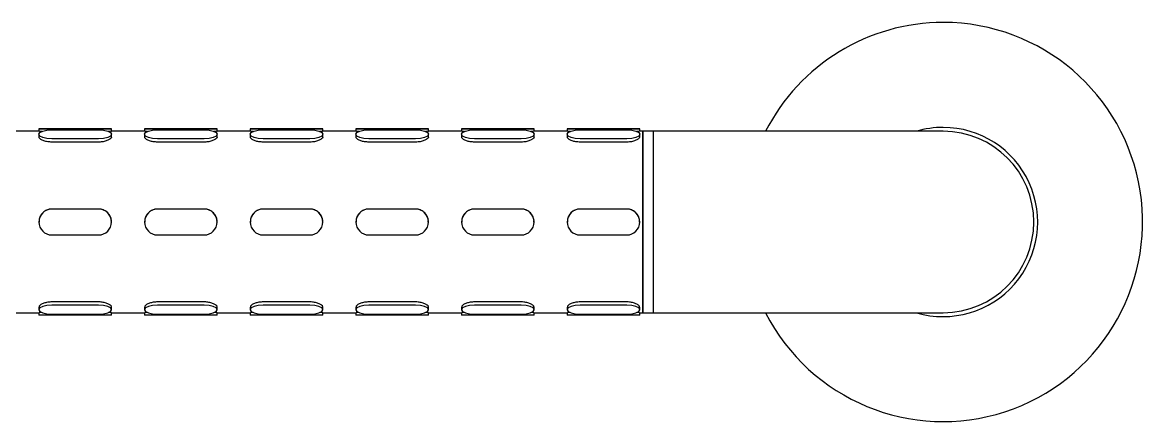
# Model space of a CAD drawing. Extents: x 0 to 3255, y 0 to 2385.
# Drawn here: x 1571.5 to 1787.8, y 1458.6 to 1535.6 of the extents above; entities that cross this region are included whole.
import ezdxf

# ---------------------------------------------------------------- set-up
doc = ezdxf.new("R2010")
doc.units = 0
doc.header["$LTSCALE"] = 10
doc.header["$MEASUREMENT"] = 0
doc.layers.get('0').update_dxf_attribs({"linetype": 'CONTINUOUS'})

msp = doc.modelspace()

# ---------------------------------------------------------------- linework, layer by layer
at = {"color": 7, "linetype": 'Continuous', "lineweight": 25}
for p, q in [((1574.76, 1514.6), (1568.29, 1514.6)), ((1574.72, 1515.1), (1574.72, 1514.6)), ((1577.22, 1515.1), (1586.22, 1515.1)), ((1586.22, 1515.1), (1577.22, 1515.1)), ((1577.22, 1514.87), (1586.22, 1514.87)), ((1595.16, 1514.6), (1588.69, 1514.6)), ((1588.72, 1514.6), (1588.72, 1515.1)), ((1595.12, 1515.1), (1595.12, 1514.6)), ((1597.62, 1515.1), (1606.62, 1515.1)), ((1606.62, 1515.1), (1597.62, 1515.1)), ((1597.62, 1514.87), (1606.62, 1514.87)), ((1615.56, 1514.6), (1609.09, 1514.6)), ((1609.12, 1514.6), (1609.12, 1515.1)), ((1615.52, 1515.1), (1615.52, 1514.6)), ((1618.02, 1515.1), (1627.02, 1515.1)), ((1627.02, 1515.1), (1618.02, 1515.1)), ((1618.02, 1514.87), (1627.02, 1514.87)), ((1635.96, 1514.6), (1629.49, 1514.6)), ((1629.52, 1514.6), (1629.52, 1515.1)), ((1635.92, 1515.1), (1635.92, 1514.6)), ((1647.42, 1515.1), (1638.42, 1515.1)), ((1638.42, 1515.1), (1647.42, 1515.1)), ((1638.42, 1514.87), (1647.42, 1514.87)), ((1656.36, 1514.6), (1649.89, 1514.6)), ((1649.92, 1514.6), (1649.92, 1515.1)), ((1656.32, 1515.1), (1656.32, 1514.6)), ((1658.82, 1515.1), (1667.82, 1515.1)), ((1667.82, 1515.1), (1658.82, 1515.1)), ((1658.82, 1514.87), (1667.82, 1514.87)), ((1676.76, 1514.6), (1670.29, 1514.6)), ((1670.32, 1514.6), (1670.32, 1515.1)), ((1676.72, 1515.1), (1676.72, 1514.6)), ((1679.22, 1515.1), (1688.22, 1515.1)), ((1688.22, 1515.1), (1679.22, 1515.1)), ((1679.22, 1514.87), (1688.22, 1514.87)), ((1691.32, 1514.6), (1690.69, 1514.6)), ((1690.72, 1514.6), (1690.72, 1515.1)), ((1693.32, 1514.6), (1691.32, 1514.6)), ((1691.32, 1479.6), (1691.32, 1514.6)), ((1691.32, 1514.6), (1691.32, 1479.6)), ((1724.32, 1514.6), (1693.32, 1514.6)), ((1693.32, 1514.6), (1693.32, 1479.6)), ((1749.32, 1514.6), (1724.32, 1514.6)), ((1574.72, 1514.02), (1574.72, 1513.54)), ((1586.22, 1513.16), (1577.22, 1513.16)), ((1586.22, 1512.52), (1577.22, 1512.52)), ((1588.72, 1513.54), (1588.72, 1514.02)), ((1595.12, 1514.02), (1595.12, 1513.54)), ((1606.62, 1513.16), (1597.62, 1513.16)), ((1606.62, 1512.52), (1597.62, 1512.52)), ((1609.12, 1513.54), (1609.12, 1514.02)), ((1615.52, 1514.02), (1615.52, 1513.54)), ((1627.02, 1513.16), (1618.02, 1513.16)), ((1627.02, 1512.52), (1618.02, 1512.52)), ((1629.52, 1513.54), (1629.52, 1514.02)), ((1635.92, 1514.02), (1635.92, 1513.54)), ((1647.42, 1513.16), (1638.42, 1513.16)), ((1647.42, 1512.52), (1638.42, 1512.52)), ((1649.92, 1513.54), (1649.92, 1514.02)), ((1656.32, 1514.02), (1656.32, 1513.54)), ((1667.82, 1513.16), (1658.82, 1513.16)), ((1667.82, 1512.52), (1658.82, 1512.52)), ((1670.32, 1513.54), (1670.32, 1514.02)), ((1676.72, 1514.02), (1676.72, 1513.54)), ((1688.22, 1513.16), (1679.22, 1513.16)), ((1688.22, 1512.52), (1679.22, 1512.52)), ((1690.72, 1513.54), (1690.72, 1514.02)), ((1586.22, 1499.6), (1577.22, 1499.6)), ((1586.22, 1499.6), (1577.22, 1499.6)), ((1606.62, 1499.6), (1597.62, 1499.6)), ((1606.62, 1499.6), (1597.62, 1499.6)), ((1627.02, 1499.6), (1618.02, 1499.6)), ((1627.02, 1499.6), (1618.02, 1499.6)), ((1647.42, 1499.6), (1638.42, 1499.6)), ((1647.42, 1499.6), (1638.42, 1499.6)), ((1667.82, 1499.6), (1658.82, 1499.6)), ((1667.82, 1499.6), (1658.82, 1499.6)), ((1688.22, 1499.6), (1679.22, 1499.6)), ((1688.22, 1499.6), (1679.22, 1499.6)), ((1574.72, 1497.1), (1574.72, 1497.1)), ((1588.72, 1497.1), (1588.72, 1497.1)), ((1595.12, 1497.1), (1595.12, 1497.1)), ((1609.12, 1497.1), (1609.12, 1497.1)), ((1615.52, 1497.1), (1615.52, 1497.1)), ((1629.52, 1497.1), (1629.52, 1497.1)), ((1635.92, 1497.1), (1635.92, 1497.1)), ((1649.92, 1497.1), (1649.92, 1497.1)), ((1656.32, 1497.1), (1656.32, 1497.1)), ((1670.32, 1497.1), (1670.32, 1497.1)), ((1676.72, 1497.1), (1676.72, 1497.1)), ((1690.72, 1497.1), (1690.72, 1497.1)), ((1577.22, 1494.6), (1586.22, 1494.6)), ((1597.62, 1494.6), (1606.62, 1494.6)), ((1618.02, 1494.6), (1627.02, 1494.6)), ((1638.42, 1494.6), (1647.42, 1494.6)), ((1658.82, 1494.6), (1667.82, 1494.6)), ((1679.22, 1494.6), (1688.22, 1494.6)), ((1586.22, 1481.68), (1577.22, 1481.68)), ((1606.62, 1481.68), (1597.62, 1481.68)), ((1627.02, 1481.68), (1618.02, 1481.68)), ((1647.42, 1481.68), (1638.42, 1481.68)), ((1667.82, 1481.68), (1658.82, 1481.68)), ((1688.22, 1481.68), (1679.22, 1481.68)), ((1568.29, 1479.6), (1574.76, 1479.6)), ((1574.72, 1480.66), (1574.72, 1480.19)), ((1574.72, 1479.61), (1574.72, 1479.1)), ((1586.22, 1481.04), (1577.22, 1481.04)), ((1588.69, 1479.6), (1595.16, 1479.6)), ((1588.72, 1480.19), (1588.72, 1480.66)), ((1588.72, 1479.1), (1588.72, 1479.61)), ((1595.12, 1480.66), (1595.12, 1480.19)), ((1595.12, 1479.61), (1595.12, 1479.1)), ((1606.62, 1481.04), (1597.62, 1481.04)), ((1609.09, 1479.6), (1615.56, 1479.6)), ((1609.12, 1480.19), (1609.12, 1480.66)), ((1609.12, 1479.1), (1609.12, 1479.61)), ((1615.52, 1480.66), (1615.52, 1480.19)), ((1615.52, 1479.61), (1615.52, 1479.1)), ((1627.02, 1481.04), (1618.02, 1481.04)), ((1629.49, 1479.6), (1635.96, 1479.6)), ((1629.52, 1480.19), (1629.52, 1480.66)), ((1629.52, 1479.1), (1629.52, 1479.61)), ((1635.92, 1480.66), (1635.92, 1480.19)), ((1635.92, 1479.61), (1635.92, 1479.1)), ((1647.42, 1481.04), (1638.42, 1481.04)), ((1649.89, 1479.6), (1656.36, 1479.6)), ((1649.92, 1480.19), (1649.92, 1480.66)), ((1649.92, 1479.1), (1649.92, 1479.61)), ((1656.32, 1480.66), (1656.32, 1480.19)), ((1656.32, 1479.61), (1656.32, 1479.1)), ((1667.82, 1481.04), (1658.82, 1481.04)), ((1670.29, 1479.6), (1676.76, 1479.6)), ((1670.32, 1480.19), (1670.32, 1480.66)), ((1670.32, 1479.1), (1670.32, 1479.61)), ((1676.72, 1480.66), (1676.72, 1480.19)), ((1676.72, 1479.61), (1676.72, 1479.1)), ((1688.22, 1481.04), (1679.22, 1481.04)), ((1690.69, 1479.6), (1691.32, 1479.6)), ((1690.72, 1480.19), (1690.72, 1480.66)), ((1690.72, 1479.1), (1690.72, 1479.61)), ((1691.32, 1479.6), (1693.32, 1479.6)), ((1693.32, 1479.6), (1724.32, 1479.6)), ((1724.32, 1479.6), (1749.32, 1479.6)), ((1577.22, 1479.33), (1586.22, 1479.33)), ((1586.22, 1479.1), (1577.22, 1479.1)), ((1597.62, 1479.33), (1606.62, 1479.33)), ((1606.62, 1479.1), (1597.62, 1479.1)), ((1618.02, 1479.33), (1627.02, 1479.33)), ((1627.02, 1479.1), (1618.02, 1479.1)), ((1638.42, 1479.33), (1647.42, 1479.33)), ((1647.42, 1479.1), (1638.42, 1479.1)), ((1658.82, 1479.33), (1667.82, 1479.33)), ((1667.82, 1479.1), (1658.82, 1479.1)), ((1679.22, 1479.33), (1688.22, 1479.33)), ((1688.22, 1479.1), (1679.22, 1479.1))]:
    msp.add_line(p, q, dxfattribs=at)
at = {"color": 7, "linetype": 'Continuous', "lineweight": 25, "flags": 128}
for points in [[(1577.22, 1515.1), (1576.27, 1515.1), (1575.46, 1515.1), (1574.91, 1515.1), (1574.72, 1515.1), (1574.91, 1515.1), (1575.46, 1515.1), (1576.27, 1515.1), (1577.22, 1515.1)], [(1577.22, 1513.16), (1576.27, 1513.23), (1575.46, 1513.41), (1574.91, 1513.69), (1574.72, 1514.02), (1574.91, 1514.35), (1575.46, 1514.62), (1576.27, 1514.81), (1577.22, 1514.87)], [(1586.22, 1515.1), (1587.18, 1515.1), (1587.99, 1515.1), (1588.53, 1515.1), (1588.72, 1515.1), (1588.53, 1515.1), (1587.99, 1515.1), (1587.18, 1515.1), (1586.22, 1515.1)], [(1586.22, 1514.87), (1587.18, 1514.81), (1587.99, 1514.62), (1588.53, 1514.35), (1588.72, 1514.02), (1588.53, 1513.69), (1587.99, 1513.41), (1587.18, 1513.23), (1586.22, 1513.16)], [(1597.62, 1515.1), (1596.67, 1515.1), (1595.86, 1515.1), (1595.31, 1515.1), (1595.12, 1515.1), (1595.31, 1515.1), (1595.86, 1515.1), (1596.67, 1515.1), (1597.62, 1515.1)], [(1597.62, 1513.16), (1596.67, 1513.23), (1595.86, 1513.41), (1595.31, 1513.69), (1595.12, 1514.02), (1595.31, 1514.35), (1595.86, 1514.62), (1596.67, 1514.81), (1597.62, 1514.87)], [(1606.62, 1515.1), (1607.58, 1515.1), (1608.39, 1515.1), (1608.93, 1515.1), (1609.12, 1515.1), (1608.93, 1515.1), (1608.39, 1515.1), (1607.58, 1515.1), (1606.62, 1515.1)], [(1606.62, 1514.87), (1607.58, 1514.81), (1608.39, 1514.62), (1608.93, 1514.35), (1609.12, 1514.02), (1608.93, 1513.69), (1608.39, 1513.41), (1607.58, 1513.23), (1606.62, 1513.16)], [(1618.02, 1515.1), (1617.07, 1515.1), (1616.26, 1515.1), (1615.71, 1515.1), (1615.52, 1515.1), (1615.71, 1515.1), (1616.26, 1515.1), (1617.07, 1515.1), (1618.02, 1515.1)], [(1618.02, 1513.16), (1617.07, 1513.23), (1616.26, 1513.41), (1615.71, 1513.69), (1615.52, 1514.02), (1615.71, 1514.35), (1616.26, 1514.62), (1617.07, 1514.81), (1618.02, 1514.87)], [(1627.02, 1515.1), (1627.98, 1515.1), (1628.79, 1515.1), (1629.33, 1515.1), (1629.52, 1515.1), (1629.33, 1515.1), (1628.79, 1515.1), (1627.98, 1515.1), (1627.02, 1515.1)], [(1627.02, 1514.87), (1627.98, 1514.81), (1628.79, 1514.62), (1629.33, 1514.35), (1629.52, 1514.02), (1629.33, 1513.69), (1628.79, 1513.41), (1627.98, 1513.23), (1627.02, 1513.16)], [(1638.42, 1515.1), (1637.47, 1515.1), (1636.66, 1515.1), (1636.11, 1515.1), (1635.92, 1515.1), (1636.11, 1515.1), (1636.66, 1515.1), (1637.47, 1515.1), (1638.42, 1515.1)], [(1638.42, 1513.16), (1637.47, 1513.23), (1636.66, 1513.41), (1636.11, 1513.69), (1635.92, 1514.02), (1636.11, 1514.35), (1636.66, 1514.62), (1637.47, 1514.81), (1638.42, 1514.87)], [(1647.42, 1515.1), (1648.38, 1515.1), (1649.19, 1515.1), (1649.73, 1515.1), (1649.92, 1515.1), (1649.73, 1515.1), (1649.19, 1515.1), (1648.38, 1515.1), (1647.42, 1515.1)], [(1647.42, 1514.87), (1648.38, 1514.81), (1649.19, 1514.62), (1649.73, 1514.35), (1649.92, 1514.02), (1649.73, 1513.69), (1649.19, 1513.41), (1648.38, 1513.23), (1647.42, 1513.16)], [(1658.82, 1515.1), (1657.87, 1515.1), (1657.06, 1515.1), (1656.51, 1515.1), (1656.32, 1515.1), (1656.51, 1515.1), (1657.06, 1515.1), (1657.87, 1515.1), (1658.82, 1515.1)], [(1658.82, 1513.16), (1657.87, 1513.23), (1657.06, 1513.41), (1656.51, 1513.69), (1656.32, 1514.02), (1656.51, 1514.35), (1657.06, 1514.62), (1657.87, 1514.81), (1658.82, 1514.87)], [(1667.82, 1515.1), (1668.78, 1515.1), (1669.59, 1515.1), (1670.13, 1515.1), (1670.32, 1515.1), (1670.13, 1515.1), (1669.59, 1515.1), (1668.78, 1515.1), (1667.82, 1515.1)], [(1667.82, 1514.87), (1668.78, 1514.81), (1669.59, 1514.62), (1670.13, 1514.35), (1670.32, 1514.02), (1670.13, 1513.69), (1669.59, 1513.41), (1668.78, 1513.23), (1667.82, 1513.16)], [(1679.22, 1515.1), (1678.27, 1515.1), (1677.46, 1515.1), (1676.91, 1515.1), (1676.72, 1515.1), (1676.91, 1515.1), (1677.46, 1515.1), (1678.27, 1515.1), (1679.22, 1515.1)], [(1679.22, 1513.16), (1678.27, 1513.23), (1677.46, 1513.41), (1676.91, 1513.69), (1676.72, 1514.02), (1676.91, 1514.35), (1677.46, 1514.62), (1678.27, 1514.81), (1679.22, 1514.87)], [(1688.22, 1515.1), (1689.18, 1515.1), (1689.99, 1515.1), (1690.53, 1515.1), (1690.72, 1515.1), (1690.53, 1515.1), (1689.99, 1515.1), (1689.18, 1515.1), (1688.22, 1515.1)], [(1688.22, 1514.87), (1689.18, 1514.81), (1689.99, 1514.62), (1690.53, 1514.35), (1690.72, 1514.02), (1690.53, 1513.69), (1689.99, 1513.41), (1689.18, 1513.23), (1688.22, 1513.16)], [(1577.22, 1481.04), (1576.27, 1480.98), (1575.46, 1480.79), (1574.91, 1480.52), (1574.72, 1480.19), (1574.91, 1479.86), (1575.46, 1479.58), (1576.27, 1479.4), (1577.22, 1479.33)], [(1586.22, 1479.33), (1587.18, 1479.4), (1587.99, 1479.58), (1588.53, 1479.86), (1588.72, 1480.19), (1588.53, 1480.52), (1587.99, 1480.79), (1587.18, 1480.98), (1586.22, 1481.04)], [(1597.62, 1481.04), (1596.67, 1480.98), (1595.86, 1480.79), (1595.31, 1480.52), (1595.12, 1480.19), (1595.31, 1479.86), (1595.86, 1479.58), (1596.67, 1479.4), (1597.62, 1479.33)], [(1606.62, 1479.33), (1607.58, 1479.4), (1608.39, 1479.58), (1608.93, 1479.86), (1609.12, 1480.19), (1608.93, 1480.52), (1608.39, 1480.79), (1607.58, 1480.98), (1606.62, 1481.04)], [(1618.02, 1481.04), (1617.07, 1480.98), (1616.26, 1480.79), (1615.71, 1480.52), (1615.52, 1480.19), (1615.71, 1479.86), (1616.26, 1479.58), (1617.07, 1479.4), (1618.02, 1479.33)], [(1627.02, 1479.33), (1627.98, 1479.4), (1628.79, 1479.58), (1629.33, 1479.86), (1629.52, 1480.19), (1629.33, 1480.52), (1628.79, 1480.79), (1627.98, 1480.98), (1627.02, 1481.04)], [(1638.42, 1481.04), (1637.47, 1480.98), (1636.66, 1480.79), (1636.11, 1480.52), (1635.92, 1480.19), (1636.11, 1479.86), (1636.66, 1479.58), (1637.47, 1479.4), (1638.42, 1479.33)], [(1647.42, 1479.33), (1648.38, 1479.4), (1649.19, 1479.58), (1649.73, 1479.86), (1649.92, 1480.19), (1649.73, 1480.52), (1649.19, 1480.79), (1648.38, 1480.98), (1647.42, 1481.04)], [(1658.82, 1481.04), (1657.87, 1480.98), (1657.06, 1480.79), (1656.51, 1480.52), (1656.32, 1480.19), (1656.51, 1479.86), (1657.06, 1479.58), (1657.87, 1479.4), (1658.82, 1479.33)], [(1667.82, 1479.33), (1668.78, 1479.4), (1669.59, 1479.58), (1670.13, 1479.86), (1670.32, 1480.19), (1670.13, 1480.52), (1669.59, 1480.79), (1668.78, 1480.98), (1667.82, 1481.04)], [(1679.22, 1481.04), (1678.27, 1480.98), (1677.46, 1480.79), (1676.91, 1480.52), (1676.72, 1480.19), (1676.91, 1479.86), (1677.46, 1479.58), (1678.27, 1479.4), (1679.22, 1479.33)], [(1688.22, 1479.33), (1689.18, 1479.4), (1689.99, 1479.58), (1690.53, 1479.86), (1690.72, 1480.19), (1690.53, 1480.52), (1689.99, 1480.79), (1689.18, 1480.98), (1688.22, 1481.04)], [(1577.22, 1479.1), (1576.27, 1479.1), (1575.46, 1479.1), (1574.91, 1479.1), (1574.72, 1479.1)], [(1588.72, 1479.1), (1588.53, 1479.1), (1587.99, 1479.1), (1587.18, 1479.1), (1586.22, 1479.1)], [(1597.62, 1479.1), (1596.67, 1479.1), (1595.86, 1479.1), (1595.31, 1479.1), (1595.12, 1479.1)], [(1609.12, 1479.1), (1608.93, 1479.1), (1608.39, 1479.1), (1607.58, 1479.1), (1606.62, 1479.1)], [(1618.02, 1479.1), (1617.07, 1479.1), (1616.26, 1479.1), (1615.71, 1479.1), (1615.52, 1479.1)], [(1629.52, 1479.1), (1629.33, 1479.1), (1628.79, 1479.1), (1627.98, 1479.1), (1627.02, 1479.1)], [(1638.42, 1479.1), (1637.47, 1479.1), (1636.66, 1479.1), (1636.11, 1479.1), (1635.92, 1479.1)], [(1649.92, 1479.1), (1649.73, 1479.1), (1649.19, 1479.1), (1648.38, 1479.1), (1647.42, 1479.1)], [(1658.82, 1479.1), (1657.87, 1479.1), (1657.06, 1479.1), (1656.51, 1479.1), (1656.32, 1479.1)], [(1670.32, 1479.1), (1670.13, 1479.1), (1669.59, 1479.1), (1668.78, 1479.1), (1667.82, 1479.1)], [(1679.22, 1479.1), (1678.27, 1479.1), (1677.46, 1479.1), (1676.91, 1479.1), (1676.72, 1479.1)], [(1690.72, 1479.1), (1690.53, 1479.1), (1689.99, 1479.1), (1689.18, 1479.1), (1688.22, 1479.1)]]:
    msp.add_lwpolyline(points, dxfattribs=at)
at = {"color": 7, "linetype": 'Continuous', "lineweight": 25}
for centre, radius, start, end in [((1749.32, 1497.1), 38.5, 207.0357, 89.9628), ((1749.32, 1497.1), 38.5, 89.9628, 152.9643), ((1749.32, 1497.1), 18.25, 253.517, 89.9628), ((1749.32, 1497.1), 18.25, 89.9628, 106.483), ((1749.32, 1497.1), 17.5, 0, 90), ((1577.22, 1497.1), 2.5, 90, 270), ((1586.22, 1497.1), 2.5, 270, 90), ((1597.62, 1497.1), 2.5, 90, 270), ((1606.62, 1497.1), 2.5, 270, 90), ((1618.02, 1497.1), 2.5, 90, 270), ((1627.02, 1497.1), 2.5, 270, 90), ((1638.42, 1497.1), 2.5, 90, 270), ((1647.42, 1497.1), 2.5, 270, 90), ((1658.82, 1497.1), 2.5, 90, 270), ((1667.82, 1497.1), 2.5, 270, 90), ((1679.22, 1497.1), 2.5, 90, 270), ((1688.22, 1497.1), 2.5, 270, 90), ((1749.32, 1497.1), 17.5, 270, 0)]:
    msp.add_arc(centre, radius, start, end, dxfattribs=at)
for points, knots in [([(1575.29, 1514.53), (1575.23, 1514.54), (1574.97, 1514.57), (1574.76, 1514.6), (1574.76, 1514.6), (1574.76, 1514.6)], [0, 0, 0, 0, 0.161371, 0.66497, 1, 1, 1, 1]), ([(1588.69, 1514.6), (1588.7, 1514.6), (1588.73, 1514.61), (1588.56, 1514.58), (1588.28, 1514.55), (1588.17, 1514.53)], [0, 0, 0, 0, 0.168236, 0.669944, 1, 1, 1, 1]), ([(1595.69, 1514.53), (1595.63, 1514.54), (1595.37, 1514.57), (1595.16, 1514.6), (1595.16, 1514.6), (1595.16, 1514.6)], [0, 0, 0, 0, 0.161371, 0.66497, 1, 1, 1, 1]), ([(1609.09, 1514.6), (1609.1, 1514.6), (1609.13, 1514.61), (1608.96, 1514.58), (1608.68, 1514.55), (1608.57, 1514.53)], [0, 0, 0, 0, 0.168236, 0.669944, 1, 1, 1, 1]), ([(1616.09, 1514.53), (1616.03, 1514.54), (1615.77, 1514.57), (1615.56, 1514.6), (1615.56, 1514.6), (1615.56, 1514.6)], [0, 0, 0, 0, 0.161371, 0.66497, 1, 1, 1, 1]), ([(1629.49, 1514.6), (1629.5, 1514.6), (1629.53, 1514.61), (1629.36, 1514.58), (1629.08, 1514.55), (1628.97, 1514.53)], [0, 0, 0, 0, 0.1682362, 0.669944, 1, 1, 1, 1]), ([(1636.49, 1514.53), (1636.43, 1514.54), (1636.17, 1514.57), (1635.96, 1514.6), (1635.96, 1514.6), (1635.96, 1514.6)], [0, 0, 0, 0, 0.161371, 0.66497, 1, 1, 1, 1]), ([(1649.89, 1514.6), (1649.9, 1514.6), (1649.93, 1514.61), (1649.76, 1514.58), (1649.48, 1514.55), (1649.37, 1514.53)], [0, 0, 0, 0, 0.168236, 0.669944, 1, 1, 1, 1]), ([(1656.89, 1514.53), (1656.83, 1514.54), (1656.57, 1514.57), (1656.36, 1514.6), (1656.36, 1514.6), (1656.36, 1514.6)], [0, 0, 0, 0, 0.161371, 0.66497, 1, 1, 1, 1]), ([(1670.29, 1514.6), (1670.3, 1514.6), (1670.33, 1514.61), (1670.16, 1514.58), (1669.88, 1514.55), (1669.77, 1514.53)], [0, 0, 0, 0, 0.168236, 0.669944, 1, 1, 1, 1]), ([(1677.29, 1514.53), (1677.23, 1514.54), (1676.97, 1514.57), (1676.76, 1514.6), (1676.76, 1514.6), (1676.76, 1514.6)], [0, 0, 0, 0, 0.161371, 0.66497, 1, 1, 1, 1]), ([(1690.69, 1514.6), (1690.7, 1514.6), (1690.73, 1514.61), (1690.56, 1514.58), (1690.28, 1514.55), (1690.17, 1514.53)], [0, 0, 0, 0, 0.168236, 0.669944, 1, 1, 1, 1]), ([(1577.22, 1512.52), (1576.94, 1512.54), (1576.39, 1512.56), (1575.64, 1512.76), (1575.08, 1513.04), (1574.76, 1513.32), (1574.76, 1513.48), (1574.76, 1513.54)], [0, 0, 0, 0, 0.213248, 0.426444, 0.641012, 0.856495, 1, 1, 1, 1]), ([(1588.69, 1513.54), (1588.7, 1513.51), (1588.74, 1513.39), (1588.51, 1513.14), (1588.04, 1512.85), (1587.34, 1512.62), (1586.7, 1512.53), (1586.32, 1512.53), (1586.22, 1512.52)], [0, 0, 0, 0, 0.070496, 0.28295, 0.496154, 0.711255, 0.926476, 1, 1, 1, 1]), ([(1597.62, 1512.52), (1597.34, 1512.54), (1596.79, 1512.56), (1596.04, 1512.76), (1595.48, 1513.04), (1595.16, 1513.32), (1595.16, 1513.48), (1595.16, 1513.54)], [0, 0, 0, 0, 0.213248, 0.426444, 0.641012, 0.856495, 1, 1, 1, 1]), ([(1609.09, 1513.54), (1609.1, 1513.51), (1609.14, 1513.39), (1608.91, 1513.14), (1608.44, 1512.85), (1607.74, 1512.62), (1607.1, 1512.53), (1606.72, 1512.53), (1606.62, 1512.52)], [0, 0, 0, 0, 0.070496, 0.28295, 0.496154, 0.711255, 0.926476, 1, 1, 1, 1]), ([(1618.02, 1512.52), (1617.74, 1512.54), (1617.19, 1512.56), (1616.44, 1512.76), (1615.88, 1513.04), (1615.56, 1513.32), (1615.56, 1513.48), (1615.56, 1513.54)], [0, 0, 0, 0, 0.213248, 0.426444, 0.641012, 0.856495, 1, 1, 1, 1]), ([(1629.49, 1513.54), (1629.5, 1513.51), (1629.54, 1513.39), (1629.31, 1513.14), (1628.84, 1512.85), (1628.14, 1512.62), (1627.5, 1512.53), (1627.12, 1512.53), (1627.02, 1512.52)], [0, 0, 0, 0, 0.070496, 0.28295, 0.496154, 0.711255, 0.926476, 1, 1, 1, 1]), ([(1638.42, 1512.52), (1638.14, 1512.54), (1637.59, 1512.56), (1636.84, 1512.76), (1636.28, 1513.04), (1635.96, 1513.32), (1635.96, 1513.48), (1635.96, 1513.54)], [0, 0, 0, 0, 0.213248, 0.426444, 0.641012, 0.856495, 1, 1, 1, 1]), ([(1649.89, 1513.54), (1649.9, 1513.51), (1649.94, 1513.39), (1649.71, 1513.14), (1649.24, 1512.85), (1648.54, 1512.62), (1647.9, 1512.53), (1647.52, 1512.53), (1647.42, 1512.52)], [0, 0, 0, 0, 0.070496, 0.28295, 0.496154, 0.711255, 0.926476, 1, 1, 1, 1]), ([(1658.82, 1512.52), (1658.54, 1512.54), (1657.99, 1512.56), (1657.24, 1512.76), (1656.68, 1513.04), (1656.36, 1513.32), (1656.36, 1513.48), (1656.36, 1513.54)], [0, 0, 0, 0, 0.213248, 0.426444, 0.641012, 0.856495, 1, 1, 1, 1]), ([(1670.29, 1513.54), (1670.3, 1513.51), (1670.34, 1513.39), (1670.11, 1513.14), (1669.64, 1512.85), (1668.94, 1512.62), (1668.3, 1512.53), (1667.92, 1512.53), (1667.82, 1512.52)], [0, 0, 0, 0, 0.070496, 0.28295, 0.496154, 0.711255, 0.926476, 1, 1, 1, 1]), ([(1679.22, 1512.52), (1678.94, 1512.54), (1678.39, 1512.56), (1677.64, 1512.76), (1677.08, 1513.04), (1676.76, 1513.32), (1676.76, 1513.48), (1676.76, 1513.54)], [0, 0, 0, 0, 0.213248, 0.426444, 0.641012, 0.856495, 1, 1, 1, 1]), ([(1690.69, 1513.54), (1690.7, 1513.51), (1690.74, 1513.39), (1690.51, 1513.14), (1690.04, 1512.85), (1689.34, 1512.62), (1688.7, 1512.53), (1688.32, 1512.53), (1688.22, 1512.52)], [0, 0, 0, 0, 0.070496, 0.28295, 0.496154, 0.711255, 0.926476, 1, 1, 1, 1]), ([(1577.22, 1499.6), (1576.94, 1499.58), (1576.39, 1499.52), (1575.64, 1499.09), (1575.08, 1498.46), (1574.76, 1497.76), (1574.76, 1497.29), (1574.76, 1497.1)], [0, 0, 0, 0, 0.213248, 0.426444, 0.641012, 0.856495, 1, 1, 1, 1]), ([(1588.69, 1497.1), (1588.7, 1497.2), (1588.74, 1497.57), (1588.51, 1498.2), (1588.04, 1498.9), (1587.34, 1499.39), (1586.7, 1499.59), (1586.32, 1499.6), (1586.22, 1499.6)], [0, 0, 0, 0, 0.070496, 0.28295, 0.496154, 0.711255, 0.926476, 1, 1, 1, 1]), ([(1597.62, 1499.6), (1597.34, 1499.58), (1596.79, 1499.52), (1596.04, 1499.09), (1595.48, 1498.46), (1595.16, 1497.76), (1595.16, 1497.29), (1595.16, 1497.1)], [0, 0, 0, 0, 0.213248, 0.426444, 0.641012, 0.856495, 1, 1, 1, 1]), ([(1609.09, 1497.1), (1609.1, 1497.2), (1609.14, 1497.57), (1608.91, 1498.2), (1608.44, 1498.9), (1607.74, 1499.39), (1607.1, 1499.59), (1606.72, 1499.6), (1606.62, 1499.6)], [0, 0, 0, 0, 0.070496, 0.28295, 0.496154, 0.711255, 0.926476, 1, 1, 1, 1]), ([(1618.02, 1499.6), (1617.74, 1499.58), (1617.19, 1499.52), (1616.44, 1499.09), (1615.88, 1498.46), (1615.56, 1497.76), (1615.56, 1497.29), (1615.56, 1497.1)], [0, 0, 0, 0, 0.213248, 0.426444, 0.641012, 0.856495, 1, 1, 1, 1]), ([(1629.49, 1497.1), (1629.5, 1497.2), (1629.54, 1497.57), (1629.31, 1498.2), (1628.84, 1498.9), (1628.14, 1499.39), (1627.5, 1499.59), (1627.12, 1499.6), (1627.02, 1499.6)], [0, 0, 0, 0, 0.070496, 0.28295, 0.496154, 0.711255, 0.926476, 1, 1, 1, 1]), ([(1638.42, 1499.6), (1638.14, 1499.58), (1637.59, 1499.52), (1636.84, 1499.09), (1636.28, 1498.46), (1635.96, 1497.76), (1635.96, 1497.29), (1635.96, 1497.1)], [0, 0, 0, 0, 0.213248, 0.426444, 0.641012, 0.856495, 1, 1, 1, 1]), ([(1649.89, 1497.1), (1649.9, 1497.2), (1649.94, 1497.57), (1649.71, 1498.2), (1649.24, 1498.9), (1648.54, 1499.39), (1647.9, 1499.59), (1647.52, 1499.6), (1647.42, 1499.6)], [0, 0, 0, 0, 0.070496, 0.28295, 0.496154, 0.711255, 0.926476, 1, 1, 1, 1]), ([(1658.82, 1499.6), (1658.54, 1499.58), (1657.99, 1499.52), (1657.24, 1499.09), (1656.68, 1498.46), (1656.36, 1497.76), (1656.36, 1497.29), (1656.36, 1497.1)], [0, 0, 0, 0, 0.213248, 0.426444, 0.641012, 0.856495, 1, 1, 1, 1]), ([(1670.29, 1497.1), (1670.3, 1497.2), (1670.34, 1497.57), (1670.11, 1498.2), (1669.64, 1498.9), (1668.94, 1499.39), (1668.3, 1499.59), (1667.92, 1499.6), (1667.82, 1499.6)], [0, 0, 0, 0, 0.070496, 0.28295, 0.496154, 0.711255, 0.926476, 1, 1, 1, 1]), ([(1679.22, 1499.6), (1678.94, 1499.58), (1678.39, 1499.52), (1677.64, 1499.09), (1677.08, 1498.46), (1676.76, 1497.76), (1676.76, 1497.29), (1676.76, 1497.1)], [0, 0, 0, 0, 0.213248, 0.426444, 0.641012, 0.856495, 1, 1, 1, 1]), ([(1690.69, 1497.1), (1690.7, 1497.2), (1690.74, 1497.57), (1690.51, 1498.2), (1690.04, 1498.9), (1689.34, 1499.39), (1688.7, 1499.59), (1688.32, 1499.6), (1688.22, 1499.6)], [0, 0, 0, 0, 0.070496, 0.28295, 0.496154, 0.711255, 0.926476, 1, 1, 1, 1]), ([(1577.22, 1481.68), (1576.94, 1481.67), (1576.39, 1481.64), (1575.64, 1481.44), (1575.08, 1481.17), (1574.76, 1480.89), (1574.76, 1480.73), (1574.76, 1480.66)], [0, 0, 0, 0, 0.213248, 0.426444, 0.641012, 0.856495, 1, 1, 1, 1]), ([(1588.69, 1480.66), (1588.7, 1480.69), (1588.74, 1480.82), (1588.51, 1481.06), (1588.04, 1481.35), (1587.34, 1481.58), (1586.7, 1481.67), (1586.32, 1481.68), (1586.22, 1481.68)], [0, 0, 0, 0, 0.070496, 0.28295, 0.496154, 0.711255, 0.926476, 1, 1, 1, 1]), ([(1597.62, 1481.68), (1597.34, 1481.67), (1596.79, 1481.64), (1596.04, 1481.44), (1595.48, 1481.17), (1595.16, 1480.89), (1595.16, 1480.73), (1595.16, 1480.66)], [0, 0, 0, 0, 0.213248, 0.426444, 0.641012, 0.856495, 1, 1, 1, 1]), ([(1609.09, 1480.66), (1609.1, 1480.69), (1609.14, 1480.82), (1608.91, 1481.06), (1608.44, 1481.35), (1607.74, 1481.58), (1607.1, 1481.67), (1606.72, 1481.68), (1606.62, 1481.68)], [0, 0, 0, 0, 0.070496, 0.28295, 0.496154, 0.711255, 0.926476, 1, 1, 1, 1]), ([(1618.02, 1481.68), (1617.74, 1481.67), (1617.19, 1481.64), (1616.44, 1481.44), (1615.88, 1481.17), (1615.56, 1480.89), (1615.56, 1480.73), (1615.56, 1480.66)], [0, 0, 0, 0, 0.213248, 0.426444, 0.641012, 0.856495, 1, 1, 1, 1]), ([(1629.49, 1480.66), (1629.5, 1480.69), (1629.54, 1480.82), (1629.31, 1481.06), (1628.84, 1481.35), (1628.14, 1481.58), (1627.5, 1481.67), (1627.12, 1481.68), (1627.02, 1481.68)], [0, 0, 0, 0, 0.070496, 0.28295, 0.496154, 0.711255, 0.926476, 1, 1, 1, 1]), ([(1638.42, 1481.68), (1638.14, 1481.67), (1637.59, 1481.64), (1636.84, 1481.44), (1636.28, 1481.17), (1635.96, 1480.89), (1635.96, 1480.73), (1635.96, 1480.66)], [0, 0, 0, 0, 0.213248, 0.426444, 0.641012, 0.856495, 1, 1, 1, 1]), ([(1649.89, 1480.66), (1649.9, 1480.69), (1649.94, 1480.82), (1649.71, 1481.06), (1649.24, 1481.35), (1648.54, 1481.58), (1647.9, 1481.67), (1647.52, 1481.68), (1647.42, 1481.68)], [0, 0, 0, 0, 0.070496, 0.28295, 0.496154, 0.711255, 0.926476, 1, 1, 1, 1]), ([(1658.82, 1481.68), (1658.54, 1481.67), (1657.99, 1481.64), (1657.24, 1481.44), (1656.68, 1481.17), (1656.36, 1480.89), (1656.36, 1480.73), (1656.36, 1480.66)], [0, 0, 0, 0, 0.213248, 0.426444, 0.641012, 0.856495, 1, 1, 1, 1]), ([(1670.29, 1480.66), (1670.3, 1480.69), (1670.34, 1480.82), (1670.11, 1481.06), (1669.64, 1481.35), (1668.94, 1481.58), (1668.3, 1481.67), (1667.92, 1481.68), (1667.82, 1481.68)], [0, 0, 0, 0, 0.070496, 0.28295, 0.496154, 0.711255, 0.926476, 1, 1, 1, 1]), ([(1679.22, 1481.68), (1678.94, 1481.67), (1678.39, 1481.64), (1677.64, 1481.44), (1677.08, 1481.17), (1676.76, 1480.89), (1676.76, 1480.73), (1676.76, 1480.66)], [0, 0, 0, 0, 0.213248, 0.426444, 0.641012, 0.856495, 1, 1, 1, 1]), ([(1690.69, 1480.66), (1690.7, 1480.69), (1690.74, 1480.82), (1690.51, 1481.06), (1690.04, 1481.35), (1689.34, 1481.58), (1688.7, 1481.67), (1688.32, 1481.68), (1688.22, 1481.68)], [0, 0, 0, 0, 0.070496, 0.28295, 0.496154, 0.711255, 0.926476, 1, 1, 1, 1]), ([(1575.29, 1479.67), (1575.23, 1479.67), (1574.97, 1479.64), (1574.76, 1479.61), (1574.76, 1479.61), (1574.76, 1479.61)], [0, 0, 0, 0, 0.161036, 0.665673, 1, 1, 1, 1]), ([(1588.69, 1479.61), (1588.7, 1479.61), (1588.73, 1479.6), (1588.56, 1479.63), (1588.28, 1479.66), (1588.17, 1479.67)], [0, 0, 0, 0, 0.1671823, 0.6699432, 1, 1, 1, 1]), ([(1595.69, 1479.67), (1595.63, 1479.67), (1595.37, 1479.64), (1595.16, 1479.61), (1595.16, 1479.61), (1595.16, 1479.61)], [0, 0, 0, 0, 0.161036, 0.665673, 1, 1, 1, 1]), ([(1609.09, 1479.61), (1609.1, 1479.61), (1609.13, 1479.6), (1608.96, 1479.63), (1608.68, 1479.66), (1608.57, 1479.67)], [0, 0, 0, 0, 0.167182, 0.669943, 1, 1, 1, 1]), ([(1616.09, 1479.67), (1616.03, 1479.67), (1615.77, 1479.64), (1615.56, 1479.61), (1615.56, 1479.61), (1615.56, 1479.61)], [0, 0, 0, 0, 0.161036, 0.665673, 1, 1, 1, 1]), ([(1629.49, 1479.61), (1629.5, 1479.61), (1629.53, 1479.6), (1629.36, 1479.63), (1629.08, 1479.66), (1628.97, 1479.67)], [0, 0, 0, 0, 0.167182, 0.669943, 1, 1, 1, 1]), ([(1636.49, 1479.67), (1636.43, 1479.67), (1636.17, 1479.64), (1635.96, 1479.61), (1635.96, 1479.61), (1635.96, 1479.61)], [0, 0, 0, 0, 0.161036, 0.665673, 1, 1, 1, 1]), ([(1649.89, 1479.61), (1649.9, 1479.61), (1649.93, 1479.6), (1649.76, 1479.63), (1649.48, 1479.66), (1649.37, 1479.67)], [0, 0, 0, 0, 0.167182, 0.669943, 1, 1, 1, 1]), ([(1656.89, 1479.67), (1656.83, 1479.67), (1656.57, 1479.64), (1656.36, 1479.61), (1656.36, 1479.61), (1656.36, 1479.61)], [0, 0, 0, 0, 0.161036, 0.665673, 1, 1, 1, 1]), ([(1670.29, 1479.61), (1670.3, 1479.61), (1670.33, 1479.6), (1670.16, 1479.63), (1669.88, 1479.66), (1669.77, 1479.67)], [0, 0, 0, 0, 0.167182, 0.669943, 1, 1, 1, 1]), ([(1677.29, 1479.67), (1677.23, 1479.67), (1676.97, 1479.64), (1676.76, 1479.61), (1676.76, 1479.61), (1676.76, 1479.61)], [0, 0, 0, 0, 0.161036, 0.665673, 1, 1, 1, 1]), ([(1690.69, 1479.61), (1690.7, 1479.61), (1690.73, 1479.6), (1690.56, 1479.63), (1690.28, 1479.66), (1690.17, 1479.67)], [0, 0, 0, 0, 0.1671823, 0.6699432, 1, 1, 1, 1])]:
    msp.add_open_spline(points, degree=3, knots=knots, dxfattribs=at)

doc.saveas('drawing.dxf')
